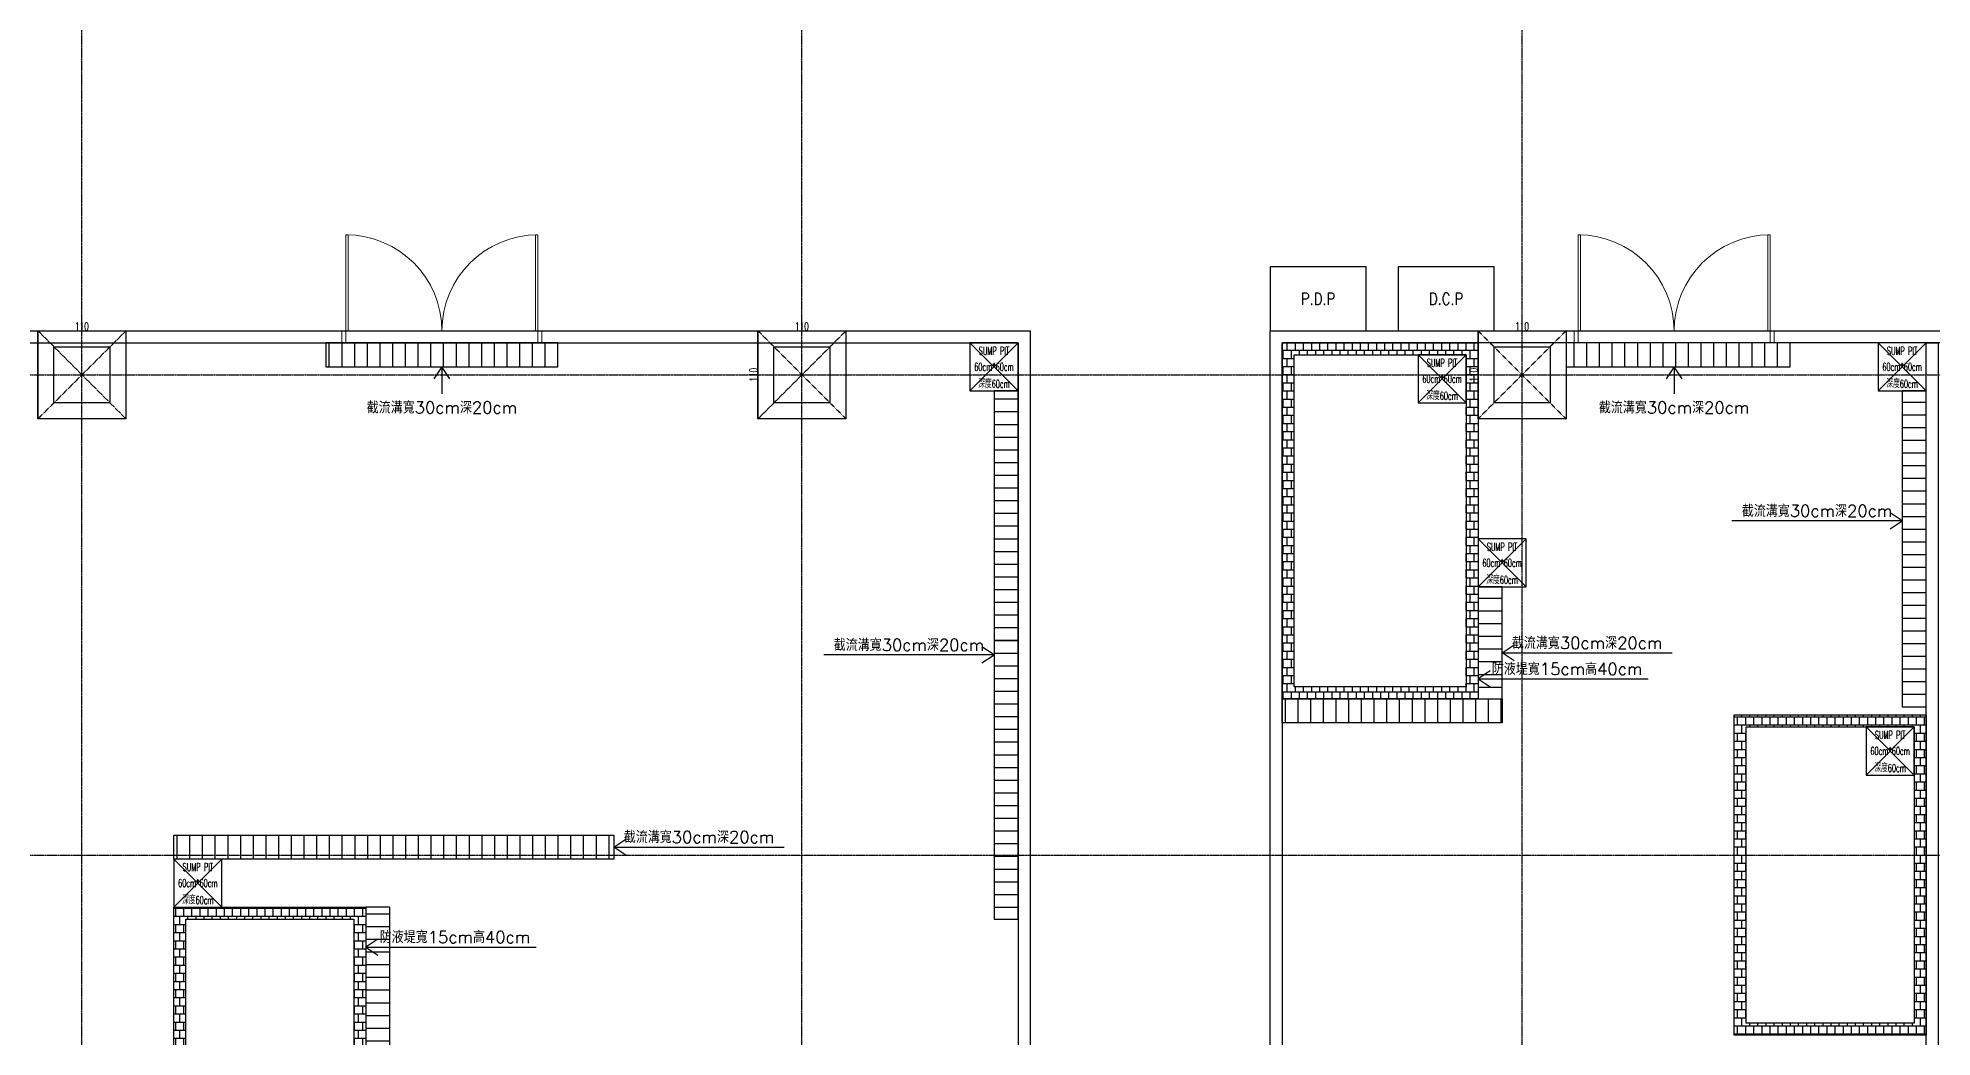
# Model space of a CAD drawing. Header units: millimetres. Extents: x -21841 to 195597, y -1659 to 112111.
# Drawn here: x 7205 to 9572, y 12522 to 13771 of the extents above; entities that cross this region are included whole.
import ezdxf
from ezdxf.enums import TextEntityAlignment as Align

# ---------------------------------------------------------------- set-up
doc = ezdxf.new("R2010")
doc.units = ezdxf.units.MM
doc.linetypes.add('X-N-FAB-L10$0$COL-CEN-LIN', pattern=[3.25, 2.5, -0.25, 0.25, -0.25])
doc.linetypes.add('X-N-FAB-L10$0$HIDDEN', pattern=[0.375, 0.25, -0.125])
for name, color, linetype in [('0-FMCS', 6, 'Continuous'), ('0-XREF', 7, 'Continuous'), ('X-N-FAB-L10$0$0-NC', 8, 'Continuous'), ('X-N-FAB-L10$0$0-ND', 8, 'Continuous'), ('X-N-FAB-L10$0$00-Dike', 5, 'Continuous'), ('X-N-FAB-L10$0$00-PANEL', 3, 'Continuous'), ('X-N-FAB-L10$0$00-SUMP PIT', 3, 'Continuous'), ('X-N-FAB-L10$0$00-截流溝', 8, 'Continuous'), ('X-N-FAB-L10$0$00-門', 4, 'Continuous'), ('X-N-FAB-L10$0$08', 8, 'Continuous'), ('X-N-FAB-L10$0$A-WALL-IN', 8, 'Continuous'), ('X-N-FAB-L10$0$CCL', 8, 'X-N-FAB-L10$0$COL-CEN-LIN'), ('X-N-FAB-L10$0$COL', 8, 'Continuous'), ('X-N-FAB-L10$0$COL-S', 8, 'Continuous'), ('X-N-FAB-L10$0$DOOR', 8, 'Continuous'), ('X-N-FAB-L10$0$DRAIN', 8, 'Continuous'), ('X-N-FAB-L10$0$TXT', 8, 'Continuous'), ('X-N-FAB-L10$0$TXT-C', 8, 'Continuous')]:
    doc.layers.add(name, color=color, linetype=linetype)
doc.styles.add('X-N-FAB-L10$0$CHINA', font='simplex.shx', dxfattribs={"width": 0.75, "bigfont": 'chineset.shx'})
doc.styles.add('X-N-FAB-L10$0$COL-NUM', font='romanc')
doc.styles.add('X-N-FAB-L10$0$DIM', font='simplex.shx', dxfattribs={"width": 0.67, "bigfont": 'chineset.shx'})
doc.styles.add('X-N-FAB-L10$0$STANDARD', font='SIMPLEX', dxfattribs={"bigfont": 'BIGFONT'})

# ---------------------------------------------------------------- blocks, each defined once
blk = doc.blocks.new('X-N-FAB-L10$0$SUMP PIT')
at = {"layer": 'X-N-FAB-L10$0$08'}
for p, q in [((-30, 30), (30, -30)), ((-30, -30), (30, 30))]:
    blk.add_line(p, q, dxfattribs=at)
blk.add_lwpolyline([(-30, -30), (30, -30), (30, 30), (-30, 30)], close=True, dxfattribs=at)
at = {"layer": 'X-N-FAB-L10$0$TXT-C', "style": 'X-N-FAB-L10$0$STANDARD', "width": 0.6}
for s, p in [('SUMP PIT', (0, 20)), ('60cm*60cm', (0, 0)), ('深度60cm', (0, -20))]:
    blk.add_text(s, height=10, dxfattribs=at).set_placement(p, align=Align.MIDDLE)
blk = doc.blocks.new('X-N-FAB-L10')
at = {"layer": 'X-N-FAB-L10$0$00-Dike'}
h = blk.add_hatch(dxfattribs=at)
h.set_pattern_fill('AR-B88', color=8, scale=0.05)
h.set_pattern_definition([(0, (359.199, -2e-06), (2e-15, 10.16), []), (90, (359.1987, -2e-06), (-5.08, 10.16), [10.16, -10.16])])
h.paths.add_polyline_path([(8760, 13390), (9005, 13390), (9005, 12945), (8760, 12945)])
h.paths.add_polyline_path([(8775, 13375), (8990, 13375), (8990, 12960), (8775, 12960)], flags=16)
h = blk.add_hatch(dxfattribs=at)
h.set_pattern_fill('AR-B88', color=8, scale=0.05, angle=180)
h.set_pattern_definition([(180, (18915, 24576.2), (-4e-15, -10.16), []), (270, (18915, 24576.2), (5.08, -10.16), [10.16, -10.16])])
h.paths.add_polyline_path([(9565, 12525), (9325, 12525), (9325, 12925), (9565, 12925)])
h.paths.add_polyline_path([(9550, 12540), (9340, 12540), (9340, 12910), (9550, 12910)], flags=16)
h = blk.add_hatch(dxfattribs=at)
h.set_pattern_fill('AR-B88', color=8, scale=0.05)
h.set_pattern_definition([(0, (-1975, 633.8), (0, 10.16), []), (90, (-1975, 633.8), (-5.08, 10.16), [10.16, -10.16])])
h.paths.add_polyline_path([(7375, 12685), (7615, 12685), (7615, 12285), (7375, 12285)])
h.paths.add_polyline_path([(7390, 12670), (7600, 12670), (7600, 12300), (7390, 12300)], flags=16)
at = {"layer": 'X-N-FAB-L10$0$00-截流溝'}
h = blk.add_hatch(dxfattribs=at)
h.set_pattern_fill('ANSI31', color=8, scale=5, angle=45)
h.set_pattern_definition([(90, (-7067.5, 535), (-15.875, 3e-15), [])])
h.paths.add_polyline_path([(7565, 13360), (7855, 13360), (7855, 13390), (7565, 13390)])
h = blk.add_hatch(dxfattribs=at)
h.set_pattern_fill('ANSI31', color=8, scale=5, angle=45)
h.set_pattern_definition([(90, (-5527.5, 535), (-15.875, 3e-15), [])])
h.paths.add_polyline_path([(9115, 13360), (9395, 13360), (9395, 13390), (9115, 13390)])
h = blk.add_hatch(dxfattribs=at)
h.set_pattern_fill('ANSI31', color=8, scale=5, angle=-45)
h.set_pattern_definition([(360, (-4425, 26464.39), (6e-15, 15.875), [])])
h.paths.add_polyline_path([(8400, 13330), (8400, 12670), (8430, 12670), (8430, 13330)])
h = blk.add_hatch(dxfattribs=at)
h.set_pattern_fill('ANSI31', color=8, scale=5, angle=-45)
h.set_pattern_definition([(360, (-3290, 26349.39), (6e-15, 15.875), [])])
h.paths.add_polyline_path([(9535, 13330), (9535, 12935), (9565, 12935), (9565, 13330)])
h = blk.add_hatch(dxfattribs=at)
h.set_pattern_fill('ANSI31', color=8, scale=5, angle=-45)
h.set_pattern_definition([(360, (-3820, 26104.39), (6e-15, 15.875), [])])
h.paths.add_polyline_path([(9005, 13085), (9005, 12945), (9035, 12945), (9035, 13085)])
h = blk.add_hatch(dxfattribs=at)
h.set_pattern_fill('ANSI31', color=8, scale=5, angle=45)
h.set_pattern_definition([(90, (-6777.5, 90), (-15.875, 3e-15), [])])
h.paths.add_polyline_path([(9035, 12915), (8760, 12915), (8760, 12945), (9035, 12945)])
h = blk.add_hatch(dxfattribs=at)
h.set_pattern_fill('ANSI31', color=8, scale=5, angle=45)
h.set_pattern_definition([(90, (-8162.5, -80), (-15.875, 3e-15), [])])
h.paths.add_polyline_path([(7925, 12745), (7375, 12745), (7375, 12775), (7925, 12775)])
h = blk.add_hatch(dxfattribs=at)
h.set_pattern_fill('ANSI31', color=8, scale=5, angle=-45)
h.set_pattern_definition([(360, (-5210, 25789.39), (6e-15, 15.875), [])])
h.paths.add_polyline_path([(7615, 12685), (7615, 12285), (7645, 12285), (7645, 12685)])
at = {"layer": 'DEFPOINTS', "color": 8, "linetype": 'X-N-FAB-L10$0$HIDDEN', "ltscale": 0.1}
for p, q in [((7315, 13405), (7205, 13295)), ((7205, 13405), (7315, 13295)), ((8215, 13405), (8105, 13295)), ((8105, 13405), (8215, 13295)), ((9115, 13405), (9005, 13295)), ((9005, 13405), (9115, 13295))]:
    blk.add_line(p, q, dxfattribs=at)
at = {"layer": 'DEFPOINTS', "color": 8}
for p, q in [((7205, 13405), (7315, 13405)), ((7205, 13405), (7205, 13295)), ((8105, 13405), (8215, 13405)), ((8105, 13405), (8105, 13295)), ((9005, 13405), (9115, 13405)), ((9005, 13405), (9005, 13295))]:
    blk.add_line(p, q, dxfattribs=at)
at = {"layer": 'X-N-FAB-L10$0$00-Dike', "color": 8}
for points in [[(8760, 13390), (9005, 13390), (9005, 12945), (8760, 12945)], [(8775, 13375), (8990, 13375), (8990, 12960), (8775, 12960)], [(9565, 12525), (9325, 12525), (9325, 12925), (9565, 12925)], [(9550, 12540), (9340, 12540), (9340, 12910), (9550, 12910)], [(7375, 12685), (7615, 12685), (7615, 12285), (7375, 12285)], [(7390, 12670), (7600, 12670), (7600, 12300), (7390, 12300)]]:
    blk.add_lwpolyline(points, close=True, dxfattribs=at)
for points in [[(9020, 12980), (9005, 12970), (9020, 12960)], [(7630, 12645), (7615, 12635), (7630, 12625)]]:
    blk.add_lwpolyline(points, dxfattribs=at)
at = {"layer": 'X-N-FAB-L10$0$00-PANEL', "color": 8}
for points in [[(8745, 13405), (8865, 13405), (8865, 13485), (8745, 13485)], [(8905, 13405), (9025, 13405), (9025, 13485), (8905, 13485)]]:
    blk.add_lwpolyline(points, close=True, dxfattribs=at)
at = {"layer": 'X-N-FAB-L10$0$00-截流溝', "color": 8}
for points in [[(7565, 13360), (7855, 13360), (7855, 13390), (7565, 13390)], [(9115, 13360), (9395, 13360), (9395, 13390), (9115, 13390)], [(8400, 13330), (8400, 12670), (8430, 12670), (8430, 13330)], [(9535, 13330), (9535, 12935), (9565, 12935), (9565, 13330)], [(9005, 13085), (9005, 12945), (9035, 12945), (9035, 13085)], [(9035, 12915), (8760, 12915), (8760, 12945), (9035, 12945)], [(7925, 12745), (7375, 12745), (7375, 12775), (7925, 12775)], [(7615, 12685), (7615, 12285), (7645, 12285), (7645, 12685)]]:
    blk.add_lwpolyline(points, close=True, dxfattribs=at)
for points in [[(7720, 13345), (7710, 13360), (7700, 13345)], [(7710, 13360), (7710, 13326.196)], [(9260, 13345), (9250, 13360), (9240, 13345)], [(9250, 13360), (9250, 13326.196)]]:
    blk.add_lwpolyline(points, dxfattribs=at)
at = {"layer": 'X-N-FAB-L10$0$00-門', "color": 8, "lineweight": 0}
for p, q in [((9125, 13390), (9130, 13390)), ((9375, 13390), (9370, 13390))]:
    blk.add_line(p, q, dxfattribs=at)
at = {"layer": 'X-N-FAB-L10$0$08', "color": 8, "linetype": 'Continuous'}
for p, q in [((7569.25, 13360), (7569.25, 13390)), ((7585.125, 13360), (7585.125, 13390)), ((7601, 13360), (7601, 13390)), ((7616.875, 13360), (7616.875, 13390)), ((7632.75, 13360), (7632.75, 13390)), ((7648.625, 13360), (7648.625, 13390)), ((7664.5, 13360), (7664.5, 13390)), ((7680.375, 13360), (7680.375, 13390)), ((7696.25, 13360), (7696.25, 13390)), ((7712.125, 13360), (7712.125, 13390)), ((7728, 13360), (7728, 13390)), ((7743.875, 13360), (7743.875, 13390)), ((7759.75, 13360), (7759.75, 13390)), ((7775.625, 13360), (7775.625, 13390)), ((7791.5, 13360), (7791.5, 13390)), ((7807.375, 13360), (7807.375, 13390)), ((7823.25, 13360), (7823.25, 13390)), ((7839.125, 13360), (7839.125, 13390)), ((8400, 13319.89), (8430, 13319.89)), ((8400, 13304.015), (8430, 13304.015)), ((8400, 13288.14), (8430, 13288.14)), ((8400, 13272.265), (8430, 13272.265)), ((8400, 13256.39), (8430, 13256.39)), ((8400, 13240.515), (8430, 13240.515)), ((8400, 13224.64), (8430, 13224.64)), ((8400, 13208.765), (8430, 13208.765)), ((8400, 13192.89), (8430, 13192.89)), ((8400, 13177.015), (8430, 13177.015)), ((8400, 13161.14), (8430, 13161.14)), ((8400, 13145.265), (8430, 13145.265)), ((8400, 13129.39), (8430, 13129.39)), ((8400, 13113.515), (8430, 13113.515)), ((8400, 13097.64), (8430, 13097.64)), ((8400, 13081.765), (8430, 13081.765)), ((8400, 13065.89), (8430, 13065.89)), ((8400, 13050.015), (8430, 13050.015)), ((8400, 13034.14), (8430, 13034.14)), ((8400, 13018.265), (8430, 13018.265)), ((8400, 13002.39), (8430, 13002.39)), ((8400, 12986.515), (8430, 12986.515)), ((8400, 12970.64), (8430, 12970.64)), ((8400, 12954.765), (8430, 12954.765)), ((8400, 12938.89), (8430, 12938.89)), ((8400, 12923.015), (8430, 12923.015)), ((8400, 12907.14), (8430, 12907.14)), ((8400, 12891.265), (8430, 12891.265)), ((8400, 12875.39), (8430, 12875.39)), ((8400, 12859.515), (8430, 12859.515)), ((8400, 12843.64), (8430, 12843.64)), ((8400, 12827.765), (8430, 12827.765)), ((8400, 12811.89), (8430, 12811.89)), ((8400, 12796.015), (8430, 12796.015)), ((8400, 12780.14), (8430, 12780.14)), ((8400, 12764.265), (8430, 12764.265)), ((8400, 12748.39), (8430, 12748.39)), ((8400, 12732.515), (8430, 12732.515)), ((8400, 12716.64), (8430, 12716.64)), ((8400, 12700.765), (8430, 12700.765)), ((8400, 12684.89), (8430, 12684.89))]:
    blk.add_line(p, q, dxfattribs=at)
at = {"layer": 'X-N-FAB-L10$0$08', "color": 8}
for p, q in [((8370, 13390), (8430, 13330)), ((8370, 13330), (8430, 13390)), ((8430, 13390), (8370, 13390)), ((8370, 13390), (8370, 13330)), ((8430, 13330), (8430, 13390)), ((8370, 13330), (8430, 13330))]:
    blk.add_line(p, q, dxfattribs=at)
at = {"layer": 'X-N-FAB-L10$0$A-WALL-IN', "color": 8}
for p, q in [((3680, 13405), (8445, 13405)), ((8445, 13405), (8445, 11586)), ((8745, 11586), (8745, 13405)), ((8745, 13405), (12345, 13405)), ((3680, 13390), (8430, 13390)), ((8430, 13390), (8430, 11586)), ((9905, 13390), (8760, 13390)), ((8760, 13390), (8760, 11545))]:
    blk.add_line(p, q, dxfattribs=at)
blk.add_lwpolyline([(9565, 13390), (9580, 13390), (9580, 11545), (9565, 11545)], close=True, dxfattribs=at)
at = {"layer": 'X-N-FAB-L10$0$CCL', "color": 8}
for p, q in [((7260, 10600), (7260, 19760)), ((8160, 10600), (8160, 19760)), ((9060, 10600), (9060, 19760)), ((-720, 13350), (27370, 13350)), ((-720, 12750), (27370, 12750))]:
    blk.add_line(p, q, dxfattribs=at)
at = {"layer": 'X-N-FAB-L10$0$COL', "color": 8, "ltscale": 0.1}
for p, q in [((7205, 13405), (7315, 13405)), ((7205, 13295), (7205, 13405)), ((7315, 13405), (7315, 13295)), ((8105, 13405), (8215, 13405)), ((8105, 13295), (8105, 13405)), ((8215, 13405), (8215, 13295)), ((9005, 13405), (9115, 13405)), ((9005, 13295), (9005, 13405)), ((9115, 13405), (9115, 13295)), ((7315, 13295), (7205, 13295)), ((8215, 13295), (8105, 13295)), ((9115, 13295), (9005, 13295))]:
    blk.add_line(p, q, dxfattribs=at)
at = {"layer": 'X-N-FAB-L10$0$COL-S', "color": 8}
for p, q in [((7225, 13385), (7295, 13385)), ((7225, 13315), (7225, 13385)), ((7295, 13385), (7295, 13315)), ((8125, 13385), (8195, 13385)), ((8125, 13315), (8125, 13385)), ((8195, 13385), (8195, 13315)), ((9025, 13385), (9095, 13385)), ((9025, 13315), (9025, 13385)), ((9095, 13385), (9095, 13315)), ((7295, 13315), (7225, 13315)), ((8195, 13315), (8125, 13315)), ((9095, 13315), (9025, 13315))]:
    blk.add_line(p, q, dxfattribs=at)
at = {"layer": 'X-N-FAB-L10$0$DOOR', "color": 8, "lineweight": 0}
for p, q in [((7593, 13525), (7590, 13525)), ((7590, 13525), (7590, 13405)), ((7593, 13405), (7593, 13525)), ((7827, 13405), (7827, 13525)), ((7827, 13525), (7830, 13525)), ((7830, 13525), (7830, 13405)), ((9133, 13525), (9130, 13525)), ((9130, 13525), (9130, 13405)), ((9133, 13405), (9133, 13525)), ((9367, 13405), (9367, 13525)), ((9367, 13525), (9370, 13525)), ((9370, 13525), (9370, 13405)), ((7590, 13405), (7585, 13405)), ((7585, 13405), (7585, 13390)), ((7590, 13405), (7593, 13405)), ((7590, 13390), (7590, 13405)), ((7830, 13405), (7827, 13405)), ((7830, 13405), (7835, 13405)), ((7830, 13390), (7830, 13405)), ((7835, 13405), (7835, 13390)), ((9130, 13405), (9125, 13405)), ((9125, 13405), (9125, 13390)), ((9130, 13405), (9133, 13405)), ((9130, 13390), (9130, 13405)), ((9370, 13405), (9367, 13405)), ((9370, 13405), (9375, 13405)), ((9370, 13390), (9370, 13405)), ((9375, 13405), (9375, 13390)), ((7585, 13390), (7590, 13390)), ((7835, 13390), (7830, 13390)), ((9125, 13390), (9130, 13390)), ((9375, 13390), (9370, 13390))]:
    blk.add_line(p, q, dxfattribs=at)
for centre, start, end in [((7590, 13405), 0, 90), ((7830, 13405), 90, 180), ((9130, 13405), 0, 90), ((9370, 13405), 90, 180)]:
    blk.add_arc(centre, 120, start, end, dxfattribs=at)
at = {"layer": 'X-N-FAB-L10$0$DRAIN', "color": 8}
for p, q in [((7855, 13390), (7565, 13390)), ((7565, 13390), (7565, 13360)), ((7855, 13360), (7855, 13390)), ((7565, 13360), (7855, 13360)), ((8400, 13330), (8400, 12670)), ((8430, 13330), (8400, 13330)), ((8430, 12670), (8430, 13330)), ((8400, 12670), (8430, 12670))]:
    blk.add_line(p, q, dxfattribs=at)
at = {"layer": 'X-N-FAB-L10$0$TXT', "color": 8}
for points in [[(9535, 13167.5), (9322.38, 13167.5)], [(9520, 13157.5), (9535, 13167.5), (9520, 13177.5)], [(8400, 13000), (8187.38, 13000)], [(8385, 12990), (8400, 13000), (8385, 13010)], [(9050, 12992.5), (9035, 13002.5), (9050, 13012.5)], [(9035, 13002.5), (9247.62, 13002.5)], [(9005, 12970), (9217.601, 12970)], [(7940, 12750), (7925, 12760), (7940, 12770)], [(7925, 12760), (8137.62, 12760)], [(7615, 12635), (7827.601, 12635)]]:
    blk.add_lwpolyline(points, dxfattribs=at)
at = {"layer": 'X-N-FAB-L10$0$00-SUMP PIT', "color": 8}
for p in [(8400, 13360), (9535, 13360), (8960, 13345), (9035, 13115), (9520, 12880), (7405, 12715)]:
    blk.add_blockref('X-N-FAB-L10$0$SUMP PIT', p, dxfattribs=at)
at = {"layer": 'DEFPOINTS', "color": 8, "char_height": 10, "attachment_point": 5, "style": 'X-N-FAB-L10$0$DIM'}
for insert in [(7260, 13410.5), (8160, 13410.5), (9060, 13410.5)]:
    blk.add_mtext('\\A1;110', dxfattribs=dict(at, insert=insert))
at = {"layer": 'DEFPOINTS', "color": 8, "char_height": 10, "attachment_point": 5, "rotation": 90, "style": 'X-N-FAB-L10$0$DIM'}
for insert in [(8099.5, 13350), (8999.5, 13350)]:
    blk.add_mtext('\\A1;110', dxfattribs=dict(at, insert=insert))
at = {"layer": 'X-N-FAB-L10$0$0-NC', "color": 8, "style": 'X-N-FAB-L10$0$COL-NUM'}
for p in [(1860, 19880), (2760, 19880), (3660, 19880), (4560, 19880), (5460, 19880), (6360, 19880), (7260, 19880), (8160, 19880), (9060, 19880), (9960, 19880), (10860, 19880), (11760, 19880), (12660, 19880), (13560, 19880), (14460, 19880), (15360, 19880), (16260, 19880), (17160, 19880), (18060, 19880), (18960, 19880), (19860, 19880), (20760, 19880), (21660, 19880), (22560, 19880), (-840, 13950), (-840, 13350), (-840, 12750), (-840, 12150), (-840, 11550), (-840, 10750)]:
    blk.add_attdef('GRID-Y', text='', height=120, dxfattribs=at).set_placement(p, align=Align.MIDDLE_CENTER)
at = {"layer": 'X-N-FAB-L10$0$0-ND', "color": 8, "style": 'X-N-FAB-L10$0$CHINA'}
blk.add_attdef('NO', text='', height=33.333, dxfattribs=at).set_placement((23327.5, 11380), align=Align.MIDDLE)
at = {"layer": 'X-N-FAB-L10$0$00-PANEL', "color": 8, "style": 'X-N-FAB-L10$0$STANDARD', "width": 0.8}
for s, p in [('P.D.P', (8805, 13445)), ('D.C.P', (8965, 13445))]:
    blk.add_text(s, height=15, dxfattribs=at).set_placement(p, align=Align.MIDDLE)
at = {"layer": 'X-N-FAB-L10$0$TXT', "color": 8, "style": 'X-N-FAB-L10$0$CHINA'}
for p in [(7710, 13310), (9250, 13310)]:
    blk.add_text('截流溝寬30cm深20cm', height=15, dxfattribs=at).set_placement(p, align=Align.MIDDLE)
for s, p in [('截流溝寬30cm深20cm', (9428.69, 13172.5)), ('截流溝寬30cm深20cm', (8293.69, 13005)), ('截流溝寬30cm深20cm', (9141.31, 13007.5)), ('防液堤寬15cm高40cm', (9116.301, 12975)), ('截流溝寬30cm深20cm', (8031.31, 12765)), ('防液堤寬15cm高40cm', (7726.301, 12640))]:
    blk.add_text(s, height=15, dxfattribs=at).set_placement(p, align=Align.CENTER)

msp = doc.modelspace()

# ---------------------------------------------------------------- block references
at = {"layer": '0-FMCS', "color": 5}
msp.add_blockref('X-N-FAB-L10', (0, 0), dxfattribs=at)
at = {"layer": '0-XREF'}
msp.add_blockref('X-N-FAB-L10', (0, 0), dxfattribs=at)

doc.saveas('drawing.dxf')
